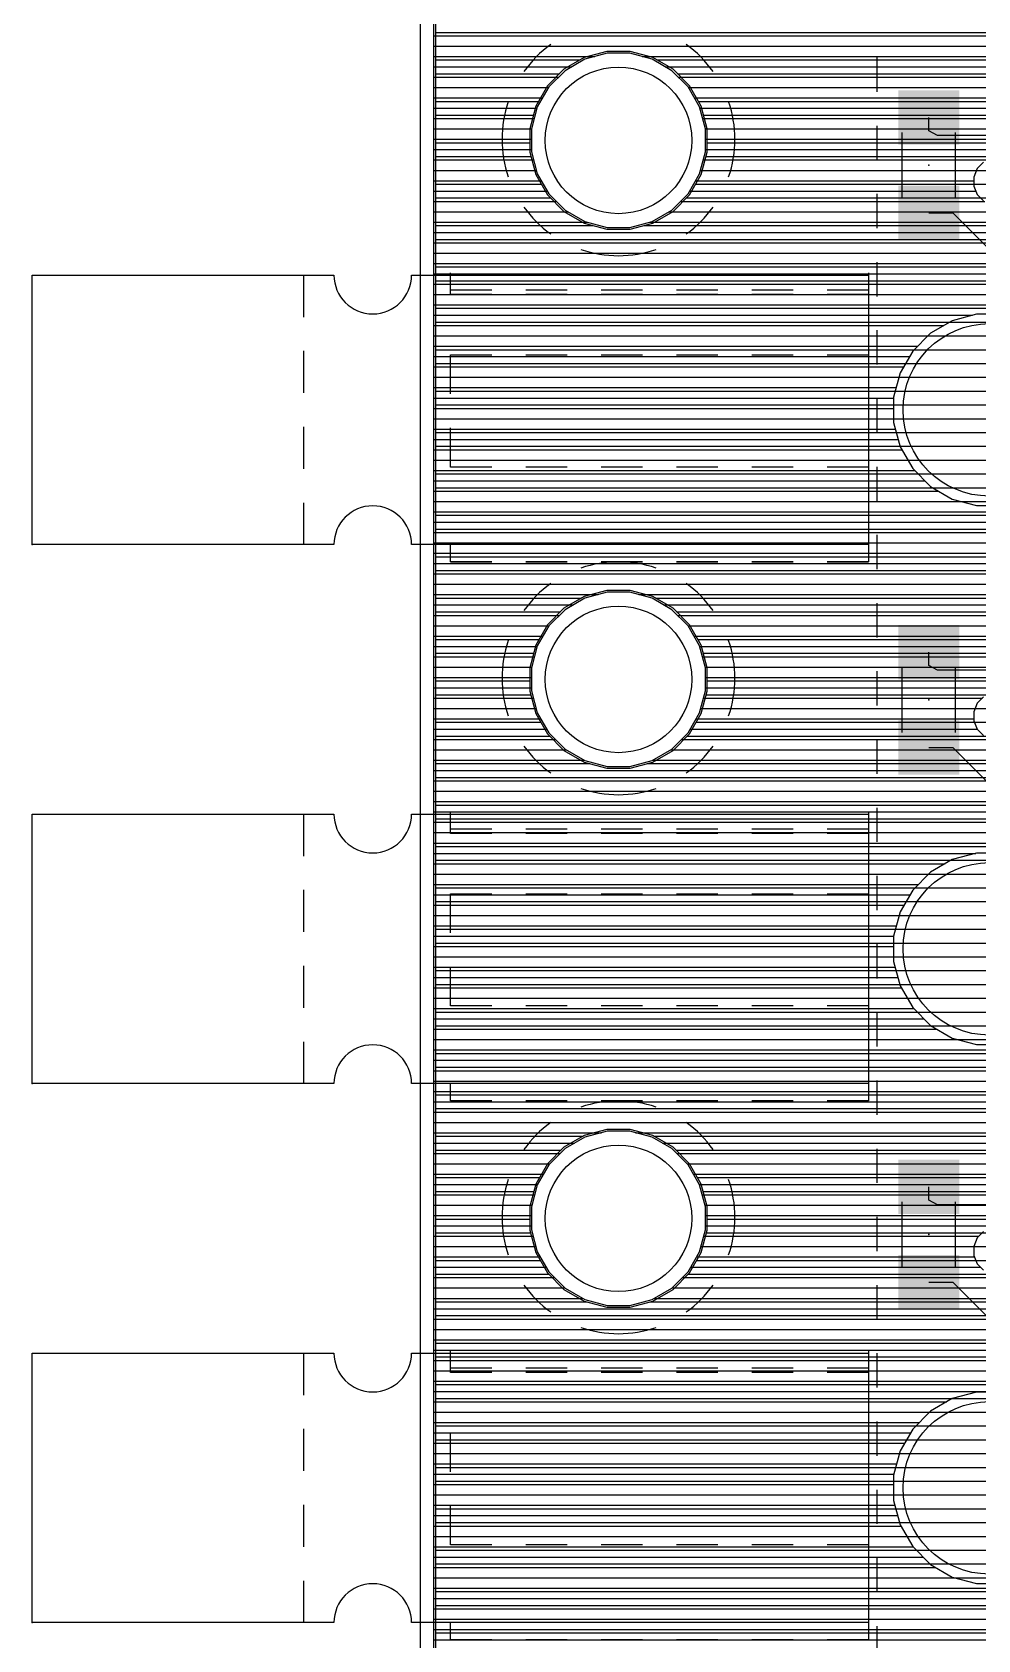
# Model space of a CAD drawing. Extents: x -0.45 to 6.54, y 0 to 7.98.
# Drawn here: x -0.45 to 0.647, y 1.56 to 3.424 of the extents above; entities that cross this region are included whole.
import ezdxf

# ---------------------------------------------------------------- set-up
doc = ezdxf.new("R2010")
doc.units = 0
for name, color, linetype in [('1', 22, 'CONTINUOUS'), ('16', 175, 'CONTINUOUS'), ('17', 4, 'CONTINUOUS'), ('2', 3, 'CONTINUOUS'), ('20', 6, 'CONTINUOUS'), ('21', 253, 'CONTINUOUS'), ('23', 7, 'CONTINUOUS'), ('49', 253, 'CONTINUOUS'), ('51', 253, 'CONTINUOUS')]:
    doc.layers.add(name, color=color, linetype=linetype)

# ---------------------------------------------------------------- blocks, each defined once
blk = doc.blocks.new('ROUNDP')
blk.add_circle((0, 0), 0.5)
blk = doc.blocks.new('RECT')
blk.add_solid([(-0.5, -0.5), (0.5, -0.5), (-0.5, 0.5), (0.5, 0.5)])

msp = doc.modelspace()

# ---------------------------------------------------------------- linework, layer by layer
at = {"layer": '1'}
for p, q in [((0.59, 3.31), (0.59, 3.325118)), ((0.6, 3.3044), (0.59, 3.31)), ((0.6667, 3.3044), (0.6, 3.3044)), ((0.59, 3.214882), (0.617756, 3.214882)), ((0.617756, 3.214882), (0.667, 3.165638)), ((0.59, 2.69), (0.59, 2.705118)), ((0.6, 2.6844), (0.59, 2.69)), ((0.6667, 2.6844), (0.6, 2.6844)), ((0.59, 2.594882), (0.617756, 2.594882)), ((0.617756, 2.594882), (0.667, 2.545638)), ((0.59, 2.07), (0.59, 2.085118)), ((0.6, 2.0644), (0.59, 2.07)), ((0.6667, 2.0644), (0.6, 2.0644)), ((0.59, 1.974882), (0.617756, 1.974882)), ((0.617756, 1.974882), (0.667, 1.925638))]:
    msp.add_line(p, q, dxfattribs=at)
at = {"layer": '16'}
for p, q in [((0.018, 0.2), (0.018, 7.78)), ((0.018, 3.424), (6.362, 3.424)), ((0.018, 3.408), (6.362, 3.408)), ((0.190243, 3.394731), (0.166757, 3.38117)), ((0.21644, 3.40175), (0.190243, 3.394731)), ((0.24356, 3.40175), (0.21644, 3.40175)), ((0.269757, 3.394731), (0.24356, 3.40175)), ((0.293243, 3.38117), (0.269757, 3.394731)), ((0.018, 3.392), (0.185514, 3.392)), ((0.018, 3.376), (0.161586, 3.376)), ((0.166757, 3.38117), (0.147579, 3.361993)), ((0.274486, 3.392), (6.362, 3.392)), ((0.31242, 3.361993), (0.293243, 3.38117)), ((0.298414, 3.376), (6.362, 3.376)), ((0.018, 3.36), (0.146429, 3.36)), ((0.147579, 3.361993), (0.134019, 3.338507)), ((0.325981, 3.338507), (0.31242, 3.361993)), ((0.313571, 3.36), (6.362, 3.36)), ((0.018, 3.344), (0.137191, 3.344)), ((0.134019, 3.338507), (0.127, 3.31231)), ((0.322809, 3.344), (6.362, 3.344)), ((0.333, 3.31231), (0.325981, 3.338507)), ((0.018, 3.328), (0.131204, 3.328)), ((0.328796, 3.328), (3.755878, 3.328)), ((0.018, 3.312), (0.127, 3.312)), ((0.127, 3.31231), (0.127, 3.28519)), ((0.333, 3.28519), (0.333, 3.31231)), ((0.333, 3.312), (3.730099, 3.312)), ((0.018, 3.296), (0.127, 3.296)), ((0.127, 3.28519), (0.134019, 3.258993)), ((0.325981, 3.258993), (0.333, 3.28519)), ((0.333, 3.296), (3.71692, 3.296)), ((0.018, 3.28), (0.128391, 3.28)), ((0.018, 3.264), (0.132678, 3.264)), ((0.327322, 3.264), (0.791537, 3.264)), ((0.331609, 3.28), (3.710292, 3.28)), ((0.018, 3.248), (0.140366, 3.248)), ((0.134019, 3.258993), (0.147579, 3.235507)), ((0.31242, 3.235507), (0.325981, 3.258993)), ((0.319633, 3.248), (0.7885, 3.248)), ((0.018, 3.232), (0.151086, 3.232)), ((0.147579, 3.235507), (0.166757, 3.216329)), ((0.293243, 3.216329), (0.31242, 3.235507)), ((0.308914, 3.232), (0.795695, 3.232)), ((0.018, 3.216), (0.167327, 3.216)), ((0.166757, 3.216329), (0.190243, 3.202769)), ((0.269757, 3.202769), (0.293243, 3.216329)), ((0.292673, 3.216), (3.722099, 3.216)), ((0.018, 3.2), (0.200578, 3.2)), ((0.190243, 3.202769), (0.21644, 3.19575)), ((0.21644, 3.19575), (0.24356, 3.19575)), ((0.24356, 3.19575), (0.269757, 3.202769)), ((0.259421, 3.2), (3.738099, 3.2)), ((0.018, 3.184), (6.362, 3.184)), ((0.018, 3.168), (6.362, 3.168)), ((0.018, 3.152), (6.362, 3.152)), ((0.018, 3.136), (2.371631, 3.136)), ((0.018, 3.12), (1.801695, 3.12)), ((0.018, 3.104), (1.7935, 3.104)), ((0.018, 3.088), (0.920236, 3.088)), ((0.018, 3.072), (0.895944, 3.072)), ((0.018, 3.056), (0.879944, 3.056)), ((0.018, 3.04), (0.870552, 3.04)), ((0.018, 3.024), (0.863129, 3.024)), ((0.018, 3.008), (0.858842, 3.008)), ((0.018, 2.992), (0.857, 2.992)), ((0.018, 2.976), (0.857, 2.976)), ((0.018, 2.96), (0.860047, 2.96)), ((0.018, 2.944), (0.864335, 2.944)), ((0.018, 2.928), (0.873149, 2.928)), ((0.018, 2.912), (0.884444, 2.912)), ((0.018, 2.896), (0.900444, 2.896)), ((0.018, 2.88), (0.929932, 2.88)), ((0.018, 2.864), (6.362, 2.864)), ((0.018, 2.848), (6.362, 2.848)), ((0.018, 2.832), (6.362, 2.832)), ((0.018, 2.816), (6.362, 2.816)), ((0.018, 2.8), (6.362, 2.8)), ((0.018, 2.784), (6.362, 2.784)), ((0.018, 2.768), (0.187246, 2.768)), ((0.190243, 2.769731), (0.166757, 2.75617)), ((0.21644, 2.77675), (0.190243, 2.769731)), ((0.24356, 2.77675), (0.21644, 2.77675)), ((0.269757, 2.769731), (0.24356, 2.77675)), ((0.293243, 2.75617), (0.269757, 2.769731)), ((0.272754, 2.768), (6.362, 2.768)), ((0.018, 2.752), (0.162586, 2.752)), ((0.166757, 2.75617), (0.147579, 2.736993)), ((0.31242, 2.736993), (0.293243, 2.75617)), ((0.297414, 2.752), (6.362, 2.752)), ((0.018, 2.736), (0.147006, 2.736)), ((0.147579, 2.736993), (0.134019, 2.713507)), ((0.325981, 2.713507), (0.31242, 2.736993)), ((0.312994, 2.736), (6.362, 2.736)), ((0.018, 2.72), (0.137768, 2.72)), ((0.018, 2.704), (0.131472, 2.704)), ((0.134019, 2.713507), (0.127, 2.68731)), ((0.322232, 2.72), (6.362, 2.72)), ((0.333, 2.68731), (0.325981, 2.713507)), ((0.328528, 2.704), (6.362, 2.704)), ((0.018, 2.688), (0.127185, 2.688)), ((0.127, 2.68731), (0.127, 2.66019)), ((0.332815, 2.688), (6.362, 2.688)), ((0.333, 2.66019), (0.333, 2.68731)), ((0.018, 2.672), (0.127, 2.672)), ((0.333, 2.672), (6.362, 2.672)), ((0.018, 2.656), (0.128123, 2.656)), ((0.127, 2.66019), (0.134019, 2.633993)), ((0.325981, 2.633993), (0.333, 2.66019)), ((0.331877, 2.656), (0.802882, 2.656)), ((0.018, 2.64), (0.13241, 2.64)), ((0.134019, 2.633993), (0.147579, 2.610507)), ((0.31242, 2.610507), (0.325981, 2.633993)), ((0.32759, 2.64), (0.78988, 2.64)), ((0.018, 2.624), (0.139789, 2.624)), ((0.147579, 2.610507), (0.166757, 2.591329)), ((0.293243, 2.591329), (0.31242, 2.610507)), ((0.320211, 2.624), (0.789051, 2.624)), ((0.018, 2.608), (0.150086, 2.608)), ((0.018, 2.592), (0.166086, 2.592)), ((0.166757, 2.591329), (0.190243, 2.577769)), ((0.269757, 2.577769), (0.293243, 2.591329)), ((0.293914, 2.592), (2.367631, 2.592)), ((0.309914, 2.608), (0.799695, 2.608)), ((0.018, 2.576), (0.196846, 2.576)), ((0.190243, 2.577769), (0.21644, 2.57075)), ((0.24356, 2.57075), (0.269757, 2.577769)), ((0.263153, 2.576), (2.364795, 2.576)), ((0.018, 2.56), (2.364795, 2.56)), ((0.21644, 2.57075), (0.24356, 2.57075)), ((0.018, 2.544), (2.364795, 2.544)), ((0.018, 2.528), (2.367631, 2.528)), ((0.018, 2.512), (6.362, 2.512)), ((0.018, 2.496), (1.797779, 2.496)), ((0.018, 2.48), (1.7935, 2.48)), ((0.018, 2.464), (0.921969, 2.464)), ((0.018, 2.448), (0.896944, 2.448)), ((0.018, 2.432), (0.880944, 2.432)), ((0.018, 2.416), (0.871129, 2.416)), ((0.018, 2.4), (0.863397, 2.4)), ((0.018, 2.384), (0.85911, 2.384)), ((0.018, 2.368), (0.857, 2.368)), ((0.018, 2.352), (0.857, 2.352)), ((0.018, 2.336), (0.859779, 2.336)), ((0.018, 2.32), (0.864067, 2.32)), ((0.018, 2.304), (0.872572, 2.304)), ((0.018, 2.288), (0.883444, 2.288)), ((0.018, 2.272), (0.899444, 2.272)), ((0.018, 2.256), (0.926298, 2.256)), ((0.018, 2.24), (6.362, 2.24)), ((0.018, 2.224), (6.362, 2.224)), ((0.018, 2.208), (6.362, 2.208)), ((0.018, 2.192), (6.362, 2.192)), ((0.018, 2.176), (6.362, 2.176)), ((0.018, 2.16), (6.362, 2.16)), ((0.018, 2.144), (0.188978, 2.144)), ((0.190243, 2.144731), (0.166757, 2.13117)), ((0.21644, 2.15175), (0.190243, 2.144731)), ((0.24356, 2.15175), (0.21644, 2.15175)), ((0.269757, 2.144731), (0.24356, 2.15175)), ((0.293243, 2.13117), (0.269757, 2.144731)), ((0.271022, 2.144), (6.362, 2.144)), ((0.018, 2.128), (0.163586, 2.128)), ((0.166757, 2.13117), (0.147579, 2.111993)), ((0.31242, 2.111993), (0.293243, 2.13117)), ((0.296414, 2.128), (6.362, 2.128)), ((0.018, 2.112), (0.147586, 2.112)), ((0.147579, 2.111993), (0.134019, 2.088507)), ((0.312414, 2.112), (6.362, 2.112)), ((0.325981, 2.088507), (0.31242, 2.111993)), ((0.018, 2.096), (0.138346, 2.096)), ((0.134019, 2.088507), (0.127, 2.06231)), ((0.321654, 2.096), (6.362, 2.096)), ((0.333, 2.06231), (0.325981, 2.088507)), ((0.018, 2.08), (0.13174, 2.08)), ((0.32826, 2.08), (6.362, 2.08)), ((0.018, 2.064), (0.127453, 2.064)), ((0.127, 2.06231), (0.127, 2.03519)), ((0.332547, 2.064), (6.362, 2.064)), ((0.333, 2.03519), (0.333, 2.06231)), ((0.018, 2.048), (0.127, 2.048)), ((0.127, 2.03519), (0.134019, 2.008993)), ((0.325981, 2.008993), (0.333, 2.03519)), ((0.333, 2.048), (2.364795, 2.048)), ((0.018, 2.032), (0.127855, 2.032)), ((0.018, 2.016), (0.132142, 2.016)), ((0.327858, 2.016), (0.7885, 2.016)), ((0.332145, 2.032), (0.797695, 2.032)), ((0.018, 2), (0.139212, 2)), ((0.134019, 2.008993), (0.147579, 1.985507)), ((0.31242, 1.985507), (0.325981, 2.008993)), ((0.320788, 2), (0.790708, 2)), ((0.018, 1.984), (0.149086, 1.984)), ((0.147579, 1.985507), (0.166757, 1.966329)), ((0.293243, 1.966329), (0.31242, 1.985507)), ((0.310914, 1.984), (0.80771, 1.984)), ((0.018, 1.968), (0.165086, 1.968)), ((0.166757, 1.966329), (0.190243, 1.952769)), ((0.269757, 1.952769), (0.293243, 1.966329)), ((0.294914, 1.968), (6.362, 1.968)), ((0.018, 1.952), (0.193114, 1.952)), ((0.190243, 1.952769), (0.21644, 1.94575)), ((0.21644, 1.94575), (0.24356, 1.94575)), ((0.24356, 1.94575), (0.269757, 1.952769)), ((0.266885, 1.952), (6.362, 1.952)), ((0.018, 1.936), (6.362, 1.936)), ((0.018, 1.92), (6.362, 1.92)), ((0.018, 1.904), (6.362, 1.904)), ((0.018, 1.888), (1.815124, 1.888)), ((0.018, 1.872), (1.796122, 1.872)), ((0.018, 1.856), (1.7935, 1.856)), ((0.018, 1.84), (0.923701, 1.84)), ((0.018, 1.824), (0.897944, 1.824)), ((0.018, 1.808), (0.881944, 1.808)), ((0.018, 1.792), (0.871706, 1.792)), ((0.018, 1.776), (0.863665, 1.776)), ((0.018, 1.76), (0.859378, 1.76)), ((0.018, 1.744), (0.857, 1.744)), ((0.018, 1.728), (0.857, 1.728)), ((0.018, 1.712), (0.859511, 1.712)), ((0.018, 1.696), (0.863799, 1.696)), ((0.018, 1.68), (0.871995, 1.68)), ((0.018, 1.664), (0.882444, 1.664)), ((0.018, 1.648), (0.898444, 1.648)), ((0.018, 1.632), (0.924566, 1.632)), ((0.018, 1.616), (6.362, 1.616)), ((0.018, 1.6), (6.362, 1.6)), ((0.018, 1.584), (6.362, 1.584)), ((0.018, 1.568), (6.362, 1.568))]:
    msp.add_line(p, q, dxfattribs=at)
at = {"layer": '2'}
for p, q in [((0.016, 0.2), (0.016, 7.78)), ((0.016, 3.42), (1.243, 3.42)), ((0.016, 3.408), (1.243, 3.408)), ((0.016, 3.396), (0.202708, 3.396)), ((0.216703, 3.39975), (0.191015, 3.392867)), ((0.243297, 3.39975), (0.216703, 3.39975)), ((0.268984, 3.392867), (0.243297, 3.39975)), ((0.257292, 3.396), (1.243, 3.396)), ((0.016, 3.384), (0.175658, 3.384)), ((0.167984, 3.37957), (0.14918, 3.360765)), ((0.191015, 3.392867), (0.167984, 3.37957)), ((0.292015, 3.37957), (0.268984, 3.392867)), ((0.284342, 3.384), (1.243, 3.384)), ((0.31082, 3.360765), (0.292015, 3.37957)), ((0.016, 3.372), (0.160414, 3.372)), ((0.016, 3.36), (0.148738, 3.36)), ((0.14918, 3.360765), (0.135883, 3.337734)), ((0.299585, 3.372), (1.243, 3.372)), ((0.324117, 3.337734), (0.31082, 3.360765)), ((0.311262, 3.36), (1.243, 3.36)), ((0.016, 3.348), (0.14181, 3.348)), ((0.135883, 3.337734), (0.129, 3.312047)), ((0.31819, 3.348), (1.239018, 3.348)), ((0.331, 3.312047), (0.324117, 3.337734)), ((0.016, 3.336), (0.135418, 3.336)), ((0.016, 3.324), (0.132203, 3.324)), ((0.324582, 3.336), (1.231867, 3.336)), ((0.327797, 3.324), (1.224715, 3.324)), ((0.016, 3.312), (0.129, 3.312)), ((0.016, 3.3), (0.129, 3.3)), ((0.129, 3.312047), (0.129, 3.285453)), ((0.331, 3.285453), (0.331, 3.312047)), ((0.331, 3.312), (1.217564, 3.312)), ((0.331, 3.3), (1.210412, 3.3)), ((0.016, 3.288), (0.129, 3.288)), ((0.129, 3.285453), (0.135883, 3.259765)), ((0.324117, 3.259765), (0.331, 3.285453)), ((0.331, 3.288), (1.203261, 3.288)), ((0.016, 3.276), (0.131533, 3.276)), ((0.016, 3.264), (0.134748, 3.264)), ((0.325251, 3.264), (0.645201, 3.264)), ((0.328467, 3.276), (0.659608, 3.276)), ((0.646034, 3.266011), (0.642, 3.256271)), ((0.653489, 3.273466), (0.646034, 3.266011)), ((0.016, 3.252), (0.140366, 3.252)), ((0.135883, 3.259765), (0.14918, 3.236734)), ((0.31082, 3.236734), (0.324117, 3.259765)), ((0.319633, 3.252), (0.642, 3.252)), ((0.642, 3.256271), (0.642, 3.245729)), ((0.642, 3.245729), (0.646034, 3.235989)), ((0.016, 3.24), (0.147294, 3.24)), ((0.016, 3.228), (0.157914, 3.228)), ((0.14918, 3.236734), (0.167984, 3.21793)), ((0.292015, 3.21793), (0.31082, 3.236734)), ((0.302086, 3.228), (0.654779, 3.228)), ((0.312705, 3.24), (0.644373, 3.24)), ((0.646034, 3.235989), (0.653489, 3.228534)), ((0.016, 3.216), (0.171327, 3.216)), ((0.167984, 3.21793), (0.191015, 3.204633)), ((0.268984, 3.204633), (0.292015, 3.21793)), ((0.288673, 3.216), (1.293, 3.216)), ((0.016, 3.204), (0.193378, 3.204)), ((0.016, 3.192), (1.293, 3.192)), ((0.191015, 3.204633), (0.216703, 3.19775)), ((0.216703, 3.19775), (0.243297, 3.19775)), ((0.243297, 3.19775), (0.268984, 3.204633)), ((0.266622, 3.204), (1.293, 3.204)), ((0.016, 3.18), (1.293, 3.18)), ((0.016, 3.168), (1.293, 3.168)), ((0.016, 3.156), (1.293, 3.156)), ((0.016, 3.144), (1.293, 3.144)), ((0.016, 3.132), (1.293, 3.132)), ((0.016, 3.12), (1.293, 3.12)), ((0.016, 3.108), (1.293, 3.108)), ((0.016, 3.096), (0.640722, 3.096)), ((0.645386, 3.09725), (0.617156, 3.089685)), ((0.674613, 3.09725), (0.645386, 3.09725)), ((0.016, 3.084), (0.607308, 3.084)), ((0.617156, 3.089685), (0.591844, 3.075072)), ((0.016, 3.072), (0.588772, 3.072)), ((0.016, 3.06), (0.576772, 3.06)), ((0.591844, 3.075072), (0.571178, 3.054406)), ((0.016, 3.048), (0.56748, 3.048)), ((0.571178, 3.054406), (0.556564, 3.029094)), ((0.016, 3.036), (0.560552, 3.036)), ((0.016, 3.024), (0.5552, 3.024)), ((0.556564, 3.029094), (0.549, 3.000863)), ((0.016, 3.012), (0.551984, 3.012)), ((0.016, 3), (0.549, 3)), ((0.016, 2.988), (0.549, 2.988)), ((0.549, 3.000863), (0.549, 2.971636)), ((0.016, 2.976), (0.549, 2.976)), ((0.549, 2.971636), (0.556564, 2.943406)), ((0.016, 2.964), (0.551046, 2.964)), ((0.016, 2.952), (0.554262, 2.952)), ((0.016, 2.94), (0.558531, 2.94)), ((0.016, 2.928), (0.565459, 2.928)), ((0.556564, 2.943406), (0.571178, 2.918094)), ((0.016, 2.916), (0.573272, 2.916)), ((0.571178, 2.918094), (0.591844, 2.897428)), ((0.016, 2.904), (0.585272, 2.904)), ((0.016, 2.892), (0.601246, 2.892)), ((0.591844, 2.897428), (0.617156, 2.882814)), ((0.016, 2.88), (0.627659, 2.88)), ((0.617156, 2.882814), (0.645386, 2.87525)), ((0.645386, 2.87525), (0.674613, 2.87525)), ((0.016, 2.868), (1.293, 2.868)), ((0.016, 2.856), (1.293, 2.856)), ((0.016, 2.844), (1.293, 2.844)), ((0.016, 2.832), (1.293, 2.832)), ((0.016, 2.82), (1.293, 2.82)), ((0.016, 2.808), (1.293, 2.808)), ((0.016, 2.796), (1.293, 2.796)), ((0.016, 2.784), (1.293, 2.784)), ((0.016, 2.772), (0.20644, 2.772)), ((0.016, 2.76), (0.17739, 2.76)), ((0.191015, 2.767867), (0.167984, 2.75457)), ((0.216703, 2.77475), (0.191015, 2.767867)), ((0.243297, 2.77475), (0.216703, 2.77475)), ((0.268984, 2.767867), (0.243297, 2.77475)), ((0.25356, 2.772), (1.293, 2.772)), ((0.292015, 2.75457), (0.268984, 2.767867)), ((0.28261, 2.76), (1.293, 2.76)), ((0.016, 2.748), (0.161414, 2.748)), ((0.167984, 2.75457), (0.14918, 2.735765)), ((0.31082, 2.735765), (0.292015, 2.75457)), ((0.298585, 2.748), (1.28725, 2.748)), ((0.016, 2.736), (0.149414, 2.736)), ((0.016, 2.724), (0.142387, 2.724)), ((0.14918, 2.735765), (0.135883, 2.712734)), ((0.310585, 2.736), (1.27825, 2.736)), ((0.324117, 2.712734), (0.31082, 2.735765)), ((0.317613, 2.724), (1.26925, 2.724)), ((0.016, 2.712), (0.135686, 2.712)), ((0.135883, 2.712734), (0.129, 2.687047)), ((0.331, 2.687047), (0.324117, 2.712734)), ((0.324314, 2.712), (1.26025, 2.712)), ((0.016, 2.7), (0.132471, 2.7)), ((0.016, 2.688), (0.129255, 2.688)), ((0.129, 2.687047), (0.129, 2.660453)), ((0.327529, 2.7), (1.25125, 2.7)), ((0.330745, 2.688), (1.24225, 2.688)), ((0.331, 2.660453), (0.331, 2.687047)), ((0.016, 2.676), (0.129, 2.676)), ((0.331, 2.676), (1.23325, 2.676)), ((0.016, 2.664), (0.129, 2.664)), ((0.016, 2.652), (0.131265, 2.652)), ((0.129, 2.660453), (0.135883, 2.634765)), ((0.324117, 2.634765), (0.331, 2.660453)), ((0.328735, 2.652), (0.652023, 2.652)), ((0.331, 2.664), (1.22425, 2.664)), ((0.653489, 2.653466), (0.646034, 2.646011)), ((0.016, 2.64), (0.13448, 2.64)), ((0.135883, 2.634765), (0.14918, 2.611734)), ((0.31082, 2.611734), (0.324117, 2.634765)), ((0.325519, 2.64), (0.643545, 2.64)), ((0.646034, 2.646011), (0.642, 2.636271)), ((0.642, 2.636271), (0.642, 2.625729)), ((0.016, 2.628), (0.139789, 2.628)), ((0.016, 2.616), (0.146717, 2.616)), ((0.14918, 2.611734), (0.167984, 2.59293)), ((0.292015, 2.59293), (0.31082, 2.611734)), ((0.313283, 2.616), (0.64603, 2.616)), ((0.320211, 2.628), (0.642, 2.628)), ((0.642, 2.625729), (0.646034, 2.615989)), ((0.646034, 2.615989), (0.653489, 2.608534)), ((0.016, 2.604), (0.156914, 2.604)), ((0.016, 2.592), (0.169595, 2.592)), ((0.167984, 2.59293), (0.191015, 2.579633)), ((0.268984, 2.579633), (0.292015, 2.59293)), ((0.290405, 2.592), (1.343, 2.592)), ((0.303086, 2.604), (1.343, 2.604)), ((0.016, 2.58), (0.19038, 2.58)), ((0.191015, 2.579633), (0.216703, 2.57275)), ((0.216703, 2.57275), (0.243297, 2.57275)), ((0.243297, 2.57275), (0.268984, 2.579633)), ((0.26962, 2.58), (1.343, 2.58)), ((0.016, 2.568), (1.343, 2.568)), ((0.016, 2.556), (1.343, 2.556)), ((0.016, 2.544), (1.343, 2.544)), ((0.016, 2.532), (1.343, 2.532)), ((0.016, 2.52), (1.343, 2.52)), ((0.016, 2.508), (1.343, 2.508)), ((0.016, 2.496), (1.343, 2.496)), ((0.016, 2.484), (1.343, 2.484)), ((0.016, 2.472), (0.644454, 2.472)), ((0.617156, 2.464685), (0.591844, 2.450072)), ((0.645386, 2.47225), (0.617156, 2.464685)), ((0.674613, 2.47225), (0.645386, 2.47225)), ((0.016, 2.46), (0.60904, 2.46)), ((0.016, 2.448), (0.589772, 2.448)), ((0.591844, 2.450072), (0.571178, 2.429406)), ((0.016, 2.436), (0.577772, 2.436)), ((0.016, 2.424), (0.568057, 2.424)), ((0.571178, 2.429406), (0.556564, 2.404094)), ((0.016, 2.412), (0.561129, 2.412)), ((0.016, 2.4), (0.555467, 2.4)), ((0.016, 2.388), (0.552252, 2.388)), ((0.556564, 2.404094), (0.549, 2.375863)), ((0.016, 2.376), (0.549037, 2.376)), ((0.549, 2.375863), (0.549, 2.346636)), ((0.016, 2.364), (0.549, 2.364)), ((0.016, 2.352), (0.549, 2.352)), ((0.016, 2.34), (0.550778, 2.34)), ((0.549, 2.346636), (0.556564, 2.318406)), ((0.016, 2.328), (0.553994, 2.328)), ((0.016, 2.316), (0.557953, 2.316)), ((0.556564, 2.318406), (0.571178, 2.293094)), ((0.016, 2.304), (0.564881, 2.304)), ((0.571178, 2.293094), (0.591844, 2.272428)), ((0.016, 2.292), (0.572272, 2.292)), ((0.016, 2.28), (0.584272, 2.28)), ((0.016, 2.268), (0.599514, 2.268)), ((0.016, 2.256), (0.623927, 2.256)), ((0.591844, 2.272428), (0.617156, 2.257814)), ((0.617156, 2.257814), (0.645386, 2.25025)), ((0.016, 2.244), (1.343, 2.244)), ((0.645386, 2.25025), (0.674613, 2.25025)), ((0.016, 2.232), (1.343, 2.232)), ((0.016, 2.22), (1.343, 2.22)), ((0.016, 2.208), (1.343, 2.208)), ((0.016, 2.196), (1.343, 2.196)), ((0.016, 2.184), (1.343, 2.184)), ((0.016, 2.172), (1.338573, 2.172)), ((0.016, 2.16), (1.327323, 2.16)), ((0.016, 2.148), (0.210172, 2.148)), ((0.216703, 2.14975), (0.191015, 2.142867)), ((0.243297, 2.14975), (0.216703, 2.14975)), ((0.268984, 2.142867), (0.243297, 2.14975)), ((0.249828, 2.148), (1.316073, 2.148)), ((0.016, 2.136), (0.179122, 2.136)), ((0.167984, 2.12957), (0.14918, 2.110765)), ((0.191015, 2.142867), (0.167984, 2.12957)), ((0.292015, 2.12957), (0.268984, 2.142867)), ((0.280878, 2.136), (1.304823, 2.136)), ((0.31082, 2.110765), (0.292015, 2.12957)), ((0.016, 2.124), (0.162414, 2.124)), ((0.016, 2.112), (0.150414, 2.112)), ((0.14918, 2.110765), (0.135883, 2.087734)), ((0.297585, 2.124), (1.293573, 2.124)), ((0.309585, 2.112), (1.282323, 2.112)), ((0.324117, 2.087734), (0.31082, 2.110765)), ((0.016, 2.1), (0.142965, 2.1)), ((0.016, 2.088), (0.136036, 2.088)), ((0.317035, 2.1), (1.271073, 2.1)), ((0.323964, 2.088), (1.259823, 2.088)), ((0.016, 2.076), (0.132739, 2.076)), ((0.135883, 2.087734), (0.129, 2.062047)), ((0.331, 2.062047), (0.324117, 2.087734)), ((0.327261, 2.076), (1.248573, 2.076)), ((0.016, 2.064), (0.129523, 2.064)), ((0.016, 2.052), (0.129, 2.052)), ((0.129, 2.062047), (0.129, 2.035453)), ((0.330477, 2.064), (1.237323, 2.064)), ((0.331, 2.035453), (0.331, 2.062047)), ((0.331, 2.052), (1.226073, 2.052)), ((0.016, 2.04), (0.129, 2.04)), ((0.129, 2.035453), (0.135883, 2.009765)), ((0.324117, 2.009765), (0.331, 2.035453)), ((0.331, 2.04), (1.214823, 2.04)), ((0.653489, 2.033466), (0.646034, 2.026011)), ((0.016, 2.028), (0.130997, 2.028)), ((0.016, 2.016), (0.134212, 2.016)), ((0.325787, 2.016), (0.642, 2.016)), ((0.329003, 2.028), (0.648023, 2.028)), ((0.646034, 2.026011), (0.642, 2.016271)), ((0.642, 2.016271), (0.642, 2.005729)), ((0.016, 2.004), (0.139212, 2.004)), ((0.135883, 2.009765), (0.14918, 1.986734)), ((0.31082, 1.986734), (0.324117, 2.009765)), ((0.320788, 2.004), (0.642716, 2.004)), ((0.642, 2.005729), (0.646034, 1.995989)), ((0.646034, 1.995989), (0.653489, 1.988534)), ((0.016, 1.992), (0.14614, 1.992)), ((0.016, 1.98), (0.155914, 1.98)), ((0.14918, 1.986734), (0.167984, 1.96793)), ((0.292015, 1.96793), (0.31082, 1.986734)), ((0.304086, 1.98), (1.393, 1.98)), ((0.31386, 1.992), (0.650023, 1.992)), ((0.016, 1.968), (0.167914, 1.968)), ((0.167984, 1.96793), (0.191015, 1.954633)), ((0.268984, 1.954633), (0.292015, 1.96793)), ((0.292086, 1.968), (1.393, 1.968)), ((0.016, 1.956), (0.188648, 1.956)), ((0.016, 1.944), (1.393, 1.944)), ((0.191015, 1.954633), (0.216703, 1.94775)), ((0.216703, 1.94775), (0.243297, 1.94775)), ((0.243297, 1.94775), (0.268984, 1.954633)), ((0.271352, 1.956), (1.393, 1.956)), ((0.016, 1.932), (1.393, 1.932)), ((0.016, 1.92), (1.393, 1.92)), ((0.016, 1.908), (1.393, 1.908)), ((0.016, 1.896), (1.393, 1.896)), ((0.016, 1.884), (1.393, 1.884)), ((0.016, 1.872), (1.393, 1.872)), ((0.016, 1.86), (1.393, 1.86)), ((0.016, 1.848), (1.393, 1.848)), ((0.645386, 1.84725), (0.617156, 1.839685)), ((0.674613, 1.84725), (0.645386, 1.84725)), ((0.016, 1.836), (0.610772, 1.836)), ((0.617156, 1.839685), (0.591844, 1.825072)), ((0.016, 1.824), (0.590772, 1.824)), ((0.016, 1.812), (0.578772, 1.812)), ((0.591844, 1.825072), (0.571178, 1.804406)), ((0.016, 1.8), (0.568634, 1.8)), ((0.571178, 1.804406), (0.556564, 1.779094)), ((0.016, 1.788), (0.561706, 1.788)), ((0.016, 1.776), (0.555735, 1.776)), ((0.556564, 1.779094), (0.549, 1.750863)), ((0.016, 1.764), (0.55252, 1.764)), ((0.016, 1.752), (0.549305, 1.752)), ((0.016, 1.74), (0.549, 1.74)), ((0.549, 1.750863), (0.549, 1.721636)), ((0.016, 1.728), (0.549, 1.728)), ((0.016, 1.716), (0.55051, 1.716)), ((0.549, 1.721636), (0.556564, 1.693406)), ((0.016, 1.704), (0.553726, 1.704)), ((0.016, 1.692), (0.557376, 1.692)), ((0.016, 1.68), (0.564304, 1.68)), ((0.556564, 1.693406), (0.571178, 1.668094)), ((0.016, 1.668), (0.571272, 1.668)), ((0.571178, 1.668094), (0.591844, 1.647428)), ((0.016, 1.656), (0.583272, 1.656)), ((0.016, 1.644), (0.597782, 1.644)), ((0.591844, 1.647428), (0.617156, 1.632814)), ((0.016, 1.632), (0.620195, 1.632)), ((0.617156, 1.632814), (0.645386, 1.62525)), ((0.645386, 1.62525), (0.674613, 1.62525)), ((0.016, 1.62), (1.393, 1.62)), ((0.016, 1.608), (1.393, 1.608)), ((0.016, 1.596), (1.393, 1.596)), ((0.016, 1.584), (1.393, 1.584)), ((0.016, 1.572), (1.393, 1.572)), ((0.016, 1.56), (1.393, 1.56))]:
    msp.add_line(p, q, dxfattribs=at)
at = {"layer": '20'}
msp.add_line((0, 7.78), (0, 0.2), dxfattribs=at)
for centre in [(0.23, 3.29875), (0.23, 2.67375), (0.23, 2.04875)]:
    msp.add_circle(centre, 0.085, dxfattribs=at)
at = {"layer": '21'}
for p, q in [((0.53, 3.355144), (0.53, 3.394856)), ((0.53, 3.276061), (0.53, 3.315774)), ((0.53, 3.196978), (0.53, 3.236691)), ((0.53, 3.117896), (0.53, 3.157608)), ((0.53, 3.038813), (0.53, 3.078525)), ((0.53, 2.95973), (0.53, 2.999443)), ((0.53, 2.880647), (0.53, 2.92036)), ((0.53, 2.801565), (0.53, 2.841277)), ((0.53, 2.722482), (0.53, 2.762195)), ((0.53, 2.643399), (0.53, 2.683112)), ((0.53, 2.564316), (0.53, 2.604029)), ((0.53, 2.485234), (0.53, 2.524946)), ((0.53, 2.406151), (0.53, 2.445864)), ((0.53, 2.327068), (0.53, 2.366781)), ((0.53, 2.247985), (0.53, 2.287698)), ((0.53, 2.168903), (0.53, 2.208615)), ((0.53, 2.08982), (0.53, 2.129533)), ((0.53, 2.010737), (0.53, 2.05045)), ((0.53, 1.931655), (0.53, 1.971367)), ((0.53, 1.852572), (0.53, 1.892284)), ((0.53, 1.773489), (0.53, 1.813202)), ((0.53, 1.694406), (0.53, 1.734119)), ((0.53, 1.615324), (0.53, 1.655036)), ((0.53, 1.536241), (0.53, 1.575954))]:
    msp.add_line(p, q, dxfattribs=at)
at = {"layer": '23'}
for p in [(0.59, 3.27), (-0.45, 2.83), (-0.45, 2.83), (0.59, 2.65), (-0.45, 2.205), (-0.45, 2.205), (0.59, 2.03), (-0.45, 1.58), (-0.45, 1.58)]:
    msp.add_point(p, dxfattribs=at)
at = {"layer": '49'}
for p, q in [((0.035, 3.125), (0.035, 3.145)), ((0.035, 3.12), (0.035, 3.14)), ((0.035, 3.12), (0.035, 3.14)), ((0.52, 3.145), (0.52, 3.125)), ((0.52, 3.14), (0.52, 3.12)), ((0.52, 3.14), (0.52, 3.12)), ((0.083025, 3.125), (0.035, 3.125)), ((0.083025, 3.12), (0.035, 3.12)), ((0.083025, 3.12), (0.035, 3.12)), ((0.17042, 3.125), (0.122395, 3.125)), ((0.17042, 3.12), (0.122395, 3.12)), ((0.17042, 3.12), (0.122395, 3.12)), ((0.257815, 3.125), (0.20979, 3.125)), ((0.257815, 3.12), (0.20979, 3.12)), ((0.257815, 3.12), (0.20979, 3.12)), ((0.34521, 3.125), (0.297185, 3.125)), ((0.34521, 3.12), (0.297185, 3.12)), ((0.34521, 3.12), (0.297185, 3.12)), ((0.432605, 3.125), (0.38458, 3.125)), ((0.432605, 3.12), (0.38458, 3.12)), ((0.432605, 3.12), (0.38458, 3.12)), ((0.52, 3.125), (0.471975, 3.125)), ((0.52, 3.12), (0.471975, 3.12)), ((0.52, 3.12), (0.471975, 3.12)), ((0.035, 3.004685), (0.035, 3.05)), ((0.035, 3.05), (0.083025, 3.05)), ((0.035, 3.004685), (0.035, 3.05)), ((0.035, 3.05), (0.083025, 3.05)), ((0.122395, 3.05), (0.17042, 3.05)), ((0.122395, 3.05), (0.17042, 3.05)), ((0.20979, 3.05), (0.257815, 3.05)), ((0.20979, 3.05), (0.257815, 3.05)), ((0.297185, 3.05), (0.34521, 3.05)), ((0.297185, 3.05), (0.34521, 3.05)), ((0.38458, 3.05), (0.432605, 3.05)), ((0.38458, 3.05), (0.432605, 3.05)), ((0.471975, 3.05), (0.52, 3.05)), ((0.471975, 3.05), (0.52, 3.05)), ((0.035, 2.92), (0.035, 2.965315)), ((0.035, 2.92), (0.035, 2.965315)), ((0.083025, 2.92), (0.035, 2.92)), ((0.083025, 2.92), (0.035, 2.92)), ((0.17042, 2.92), (0.122395, 2.92)), ((0.17042, 2.92), (0.122395, 2.92)), ((0.257815, 2.92), (0.20979, 2.92)), ((0.257815, 2.92), (0.20979, 2.92)), ((0.34521, 2.92), (0.297185, 2.92)), ((0.34521, 2.92), (0.297185, 2.92)), ((0.432605, 2.92), (0.38458, 2.92)), ((0.432605, 2.92), (0.38458, 2.92)), ((0.52, 2.92), (0.471975, 2.92)), ((0.52, 2.92), (0.471975, 2.92)), ((0.035, 2.81), (0.035, 2.83)), ((0.035, 2.81), (0.035, 2.83)), ((0.035, 2.81), (0.035, 2.83)), ((0.52, 2.83), (0.52, 2.81)), ((0.52, 2.83), (0.52, 2.81)), ((0.52, 2.83), (0.52, 2.81)), ((0.083025, 2.81), (0.035, 2.81)), ((0.083025, 2.81), (0.035, 2.81)), ((0.035, 2.81), (0.083025, 2.81)), ((0.17042, 2.81), (0.122395, 2.81)), ((0.17042, 2.81), (0.122395, 2.81)), ((0.122395, 2.81), (0.17042, 2.81)), ((0.257815, 2.81), (0.20979, 2.81)), ((0.257815, 2.81), (0.20979, 2.81)), ((0.20979, 2.81), (0.257815, 2.81)), ((0.34521, 2.81), (0.297185, 2.81)), ((0.34521, 2.81), (0.297185, 2.81)), ((0.297185, 2.81), (0.34521, 2.81)), ((0.432605, 2.81), (0.38458, 2.81)), ((0.432605, 2.81), (0.38458, 2.81)), ((0.38458, 2.81), (0.432605, 2.81)), ((0.52, 2.81), (0.471975, 2.81)), ((0.52, 2.81), (0.471975, 2.81)), ((0.471975, 2.81), (0.52, 2.81)), ((0.035, 2.5), (0.035, 2.52)), ((0.52, 2.52), (0.52, 2.5)), ((0.035, 2.495), (0.035, 2.515)), ((0.035, 2.495), (0.035, 2.515)), ((0.083025, 2.5), (0.035, 2.5)), ((0.17042, 2.5), (0.122395, 2.5)), ((0.257815, 2.5), (0.20979, 2.5)), ((0.34521, 2.5), (0.297185, 2.5)), ((0.432605, 2.5), (0.38458, 2.5)), ((0.52, 2.5), (0.471975, 2.5)), ((0.52, 2.515), (0.52, 2.495)), ((0.52, 2.515), (0.52, 2.495)), ((0.083025, 2.495), (0.035, 2.495)), ((0.083025, 2.495), (0.035, 2.495)), ((0.17042, 2.495), (0.122395, 2.495)), ((0.17042, 2.495), (0.122395, 2.495)), ((0.257815, 2.495), (0.20979, 2.495)), ((0.257815, 2.495), (0.20979, 2.495)), ((0.34521, 2.495), (0.297185, 2.495)), ((0.34521, 2.495), (0.297185, 2.495)), ((0.432605, 2.495), (0.38458, 2.495)), ((0.432605, 2.495), (0.38458, 2.495)), ((0.52, 2.495), (0.471975, 2.495)), ((0.52, 2.495), (0.471975, 2.495)), ((0.035, 2.379685), (0.035, 2.425)), ((0.035, 2.425), (0.083025, 2.425)), ((0.035, 2.379685), (0.035, 2.425)), ((0.035, 2.425), (0.083025, 2.425)), ((0.122395, 2.425), (0.17042, 2.425)), ((0.122395, 2.425), (0.17042, 2.425)), ((0.20979, 2.425), (0.257815, 2.425)), ((0.20979, 2.425), (0.257815, 2.425)), ((0.297185, 2.425), (0.34521, 2.425)), ((0.297185, 2.425), (0.34521, 2.425)), ((0.38458, 2.425), (0.432605, 2.425)), ((0.38458, 2.425), (0.432605, 2.425)), ((0.471975, 2.425), (0.52, 2.425)), ((0.471975, 2.425), (0.52, 2.425)), ((0.035, 2.295), (0.035, 2.340315)), ((0.035, 2.295), (0.035, 2.340315)), ((0.083025, 2.295), (0.035, 2.295)), ((0.083025, 2.295), (0.035, 2.295)), ((0.17042, 2.295), (0.122395, 2.295)), ((0.17042, 2.295), (0.122395, 2.295)), ((0.257815, 2.295), (0.20979, 2.295)), ((0.257815, 2.295), (0.20979, 2.295)), ((0.34521, 2.295), (0.297185, 2.295)), ((0.34521, 2.295), (0.297185, 2.295)), ((0.432605, 2.295), (0.38458, 2.295)), ((0.432605, 2.295), (0.38458, 2.295)), ((0.52, 2.295), (0.471975, 2.295)), ((0.52, 2.295), (0.471975, 2.295)), ((0.035, 2.185), (0.035, 2.205)), ((0.035, 2.185), (0.035, 2.205)), ((0.035, 2.185), (0.035, 2.205)), ((0.52, 2.205), (0.52, 2.185)), ((0.52, 2.205), (0.52, 2.185)), ((0.52, 2.205), (0.52, 2.185)), ((0.083025, 2.185), (0.035, 2.185)), ((0.083025, 2.185), (0.035, 2.185)), ((0.035, 2.185), (0.083025, 2.185)), ((0.17042, 2.185), (0.122395, 2.185)), ((0.17042, 2.185), (0.122395, 2.185)), ((0.122395, 2.185), (0.17042, 2.185)), ((0.257815, 2.185), (0.20979, 2.185)), ((0.257815, 2.185), (0.20979, 2.185)), ((0.20979, 2.185), (0.257815, 2.185)), ((0.34521, 2.185), (0.297185, 2.185)), ((0.34521, 2.185), (0.297185, 2.185)), ((0.297185, 2.185), (0.34521, 2.185)), ((0.432605, 2.185), (0.38458, 2.185)), ((0.432605, 2.185), (0.38458, 2.185)), ((0.38458, 2.185), (0.432605, 2.185)), ((0.52, 2.185), (0.471975, 2.185)), ((0.52, 2.185), (0.471975, 2.185)), ((0.471975, 2.185), (0.52, 2.185)), ((0.035, 1.875), (0.035, 1.895)), ((0.035, 1.87), (0.035, 1.89)), ((0.035, 1.87), (0.035, 1.89)), ((0.52, 1.895), (0.52, 1.875)), ((0.52, 1.89), (0.52, 1.87)), ((0.52, 1.89), (0.52, 1.87)), ((0.083025, 1.875), (0.035, 1.875)), ((0.083025, 1.87), (0.035, 1.87)), ((0.083025, 1.87), (0.035, 1.87)), ((0.17042, 1.875), (0.122395, 1.875)), ((0.17042, 1.87), (0.122395, 1.87)), ((0.17042, 1.87), (0.122395, 1.87)), ((0.257815, 1.875), (0.20979, 1.875)), ((0.257815, 1.87), (0.20979, 1.87)), ((0.257815, 1.87), (0.20979, 1.87)), ((0.34521, 1.875), (0.297185, 1.875)), ((0.34521, 1.87), (0.297185, 1.87)), ((0.34521, 1.87), (0.297185, 1.87)), ((0.432605, 1.875), (0.38458, 1.875)), ((0.432605, 1.87), (0.38458, 1.87)), ((0.432605, 1.87), (0.38458, 1.87)), ((0.52, 1.875), (0.471975, 1.875)), ((0.52, 1.87), (0.471975, 1.87)), ((0.52, 1.87), (0.471975, 1.87)), ((0.035, 1.754685), (0.035, 1.8)), ((0.035, 1.8), (0.083025, 1.8)), ((0.035, 1.754685), (0.035, 1.8)), ((0.035, 1.8), (0.083025, 1.8)), ((0.122395, 1.8), (0.17042, 1.8)), ((0.122395, 1.8), (0.17042, 1.8)), ((0.20979, 1.8), (0.257815, 1.8)), ((0.20979, 1.8), (0.257815, 1.8)), ((0.297185, 1.8), (0.34521, 1.8)), ((0.297185, 1.8), (0.34521, 1.8)), ((0.38458, 1.8), (0.432605, 1.8)), ((0.38458, 1.8), (0.432605, 1.8)), ((0.471975, 1.8), (0.52, 1.8)), ((0.471975, 1.8), (0.52, 1.8)), ((0.035, 1.67), (0.035, 1.715315)), ((0.035, 1.67), (0.035, 1.715315)), ((0.083025, 1.67), (0.035, 1.67)), ((0.083025, 1.67), (0.035, 1.67)), ((0.17042, 1.67), (0.122395, 1.67)), ((0.17042, 1.67), (0.122395, 1.67)), ((0.257815, 1.67), (0.20979, 1.67)), ((0.257815, 1.67), (0.20979, 1.67)), ((0.34521, 1.67), (0.297185, 1.67)), ((0.34521, 1.67), (0.297185, 1.67)), ((0.432605, 1.67), (0.38458, 1.67)), ((0.432605, 1.67), (0.38458, 1.67)), ((0.52, 1.67), (0.471975, 1.67)), ((0.52, 1.67), (0.471975, 1.67)), ((0.035, 1.56), (0.035, 1.58)), ((0.035, 1.56), (0.035, 1.58)), ((0.035, 1.56), (0.035, 1.58)), ((0.52, 1.58), (0.52, 1.56)), ((0.52, 1.58), (0.52, 1.56)), ((0.52, 1.58), (0.52, 1.56)), ((0.083025, 1.56), (0.035, 1.56)), ((0.083025, 1.56), (0.035, 1.56)), ((0.035, 1.56), (0.083025, 1.56)), ((0.17042, 1.56), (0.122395, 1.56)), ((0.17042, 1.56), (0.122395, 1.56)), ((0.122395, 1.56), (0.17042, 1.56)), ((0.257815, 1.56), (0.20979, 1.56)), ((0.257815, 1.56), (0.20979, 1.56)), ((0.20979, 1.56), (0.257815, 1.56)), ((0.34521, 1.56), (0.297185, 1.56)), ((0.34521, 1.56), (0.297185, 1.56)), ((0.297185, 1.56), (0.34521, 1.56)), ((0.432605, 1.56), (0.38458, 1.56)), ((0.432605, 1.56), (0.38458, 1.56)), ((0.38458, 1.56), (0.432605, 1.56)), ((0.52, 1.56), (0.471975, 1.56)), ((0.52, 1.56), (0.471975, 1.56)), ((0.471975, 1.56), (0.52, 1.56))]:
    msp.add_line(p, q, dxfattribs=at)
for centre, start, end in [((0.23, 3.3), 125.569727, 144.430273), ((0.23, 3.3), 35.569727, 54.430273), ((0.23, 3.3), 161.139443, 179.999989), ((0.23, 3.3), 0.000011, 18.860557), ((0.23, 3.3), 180.000011, 198.860557), ((0.23, 3.3), 341.139443, 359.999989), ((0.23, 3.3), 215.569727, 234.430273), ((0.23, 3.3), 305.569727, 324.430273), ((0.23, 3.3), 251.139443, 269.999989), ((0.23, 3.3), 270.000011, 288.860557), ((0.23, 2.675), 90.000011, 108.860557), ((0.23, 2.675), 71.139443, 89.999989), ((0.23, 2.675), 125.569727, 144.430273), ((0.23, 2.675), 35.569727, 54.430273), ((0.23, 2.675), 161.139443, 179.999989), ((0.23, 2.675), 0.000011, 18.860557), ((0.23, 2.675), 180.000011, 198.860557), ((0.23, 2.675), 341.139443, 359.999989), ((0.23, 2.675), 215.569727, 234.430273), ((0.23, 2.675), 305.569727, 324.430273), ((0.23, 2.675), 251.139443, 269.999989), ((0.23, 2.675), 270.000011, 288.860557), ((0.23, 2.05), 90.000011, 108.860557), ((0.23, 2.05), 71.139443, 89.999989), ((0.23, 2.05), 125.569727, 144.430273), ((0.23, 2.05), 35.569727, 54.430273), ((0.23, 2.05), 161.139443, 179.999989), ((0.23, 2.05), 0.000011, 18.860557), ((0.23, 2.05), 180.000011, 198.860557), ((0.23, 2.05), 341.139443, 359.999989), ((0.23, 2.05), 215.569727, 234.430273), ((0.23, 2.05), 305.569727, 324.430273), ((0.23, 2.05), 251.139443, 269.999989), ((0.23, 2.05), 270.000011, 288.860557)]:
    msp.add_arc(centre, 0.135, start, end, dxfattribs=at)
at = {"layer": '51'}
for p, q in [((0.559016, 3.232008), (0.559016, 3.307992)), ((0.620984, 3.232008), (0.620984, 3.307992)), ((-0.45, 2.83), (-0.45, 3.1425)), ((-0.45, 3.1425), (-0.135, 3.1425)), ((-0.45, 2.83), (-0.45, 3.1425)), ((-0.45, 3.1425), (-0.135, 3.1425)), ((-0.135, 3.1425), (-0.1, 3.1425)), ((-0.135, 3.093903), (-0.135, 3.1425)), ((-0.135, 3.1425), (-0.1, 3.1425)), ((-0.135, 3.093903), (-0.135, 3.1425)), ((-0.01, 3.1425), (0.52, 3.1425)), ((-0.01, 3.1425), (0.52, 3.1425)), ((0.52, 3.1425), (0.52, 2.83)), ((0.52, 3.1425), (0.52, 2.83)), ((-0.135, 3.005935), (-0.135, 3.054532)), ((-0.135, 3.005935), (-0.135, 3.054532)), ((-0.135, 2.917968), (-0.135, 2.966565)), ((-0.135, 2.917968), (-0.135, 2.966565)), ((-0.135, 2.83), (-0.135, 2.878597)), ((-0.135, 2.83), (-0.135, 2.878597)), ((-0.135, 2.83), (-0.45, 2.83)), ((-0.135, 2.83), (-0.45, 2.83)), ((-0.1, 2.83), (-0.135, 2.83)), ((-0.1, 2.83), (-0.135, 2.83)), ((0.52, 2.83), (-0.01, 2.83)), ((0.52, 2.83), (-0.01, 2.83)), ((0.559016, 2.612008), (0.559016, 2.687992)), ((0.620984, 2.612008), (0.620984, 2.687992)), ((-0.45, 2.205), (-0.45, 2.5175)), ((-0.45, 2.5175), (-0.135, 2.5175)), ((-0.45, 2.205), (-0.45, 2.5175)), ((-0.45, 2.5175), (-0.135, 2.5175)), ((-0.135, 2.5175), (-0.1, 2.5175)), ((-0.135, 2.468903), (-0.135, 2.5175)), ((-0.135, 2.5175), (-0.1, 2.5175)), ((-0.135, 2.468903), (-0.135, 2.5175)), ((-0.01, 2.5175), (0.52, 2.5175)), ((-0.01, 2.5175), (0.52, 2.5175)), ((0.52, 2.5175), (0.52, 2.205)), ((0.52, 2.5175), (0.52, 2.205)), ((-0.135, 2.380935), (-0.135, 2.429532)), ((-0.135, 2.380935), (-0.135, 2.429532)), ((-0.135, 2.292968), (-0.135, 2.341565)), ((-0.135, 2.292968), (-0.135, 2.341565)), ((-0.135, 2.205), (-0.135, 2.253597)), ((-0.135, 2.205), (-0.135, 2.253597)), ((-0.135, 2.205), (-0.45, 2.205)), ((-0.135, 2.205), (-0.45, 2.205)), ((-0.1, 2.205), (-0.135, 2.205)), ((-0.1, 2.205), (-0.135, 2.205)), ((0.52, 2.205), (-0.01, 2.205)), ((0.52, 2.205), (-0.01, 2.205)), ((0.559016, 1.992008), (0.559016, 2.067992)), ((0.620984, 1.992008), (0.620984, 2.067992)), ((-0.45, 1.58), (-0.45, 1.8925)), ((-0.45, 1.8925), (-0.135, 1.8925)), ((-0.45, 1.58), (-0.45, 1.8925)), ((-0.45, 1.8925), (-0.135, 1.8925)), ((-0.135, 1.8925), (-0.1, 1.8925)), ((-0.135, 1.843903), (-0.135, 1.8925)), ((-0.135, 1.8925), (-0.1, 1.8925)), ((-0.135, 1.843903), (-0.135, 1.8925)), ((-0.01, 1.8925), (0.52, 1.8925)), ((-0.01, 1.8925), (0.52, 1.8925)), ((0.52, 1.8925), (0.52, 1.58)), ((0.52, 1.8925), (0.52, 1.58)), ((-0.135, 1.755935), (-0.135, 1.804532)), ((-0.135, 1.755935), (-0.135, 1.804532)), ((-0.135, 1.667968), (-0.135, 1.716565)), ((-0.135, 1.667968), (-0.135, 1.716565)), ((-0.135, 1.58), (-0.135, 1.628597)), ((-0.135, 1.58), (-0.135, 1.628597)), ((-0.135, 1.58), (-0.45, 1.58)), ((-0.135, 1.58), (-0.45, 1.58)), ((-0.1, 1.58), (-0.135, 1.58)), ((-0.1, 1.58), (-0.135, 1.58)), ((0.52, 1.58), (-0.01, 1.58)), ((0.52, 1.58), (-0.01, 1.58))]:
    msp.add_line(p, q, dxfattribs=at)
for centre, start, end in [((-0.055, 3.1425), 180, 0), ((-0.055, 3.1425), 180, 0), ((-0.055, 2.83), 0, 180), ((-0.055, 2.83), 0, 180), ((-0.055, 2.5175), 180, 0), ((-0.055, 2.5175), 180, 0), ((-0.055, 2.205), 0, 180), ((-0.055, 2.205), 0, 180), ((-0.055, 1.8925), 180, 0), ((-0.055, 1.8925), 180, 0), ((-0.055, 1.58), 0, 180), ((-0.055, 1.58), 0, 180)]:
    msp.add_arc(centre, 0.045, start, end, dxfattribs=at)

# ---------------------------------------------------------------- block references
at = {"layer": '1', "xscale": 0.062992, "yscale": 0.070866, "rotation": 90}
for p in [(0.59, 3.325118), (0.59, 3.214882), (0.59, 2.705118), (0.59, 2.594882), (0.59, 2.085118), (0.59, 1.974882)]:
    msp.add_blockref('RECT', p, dxfattribs=at)
at = {"layer": '17', "xscale": 0.2, "yscale": 0.2}
for p in [(0.66, 2.98625), (0.66, 2.98625), (0.66, 2.98625), (0.66, 2.98625), (0.66, 2.36125), (0.66, 2.36125), (0.66, 2.36125), (0.66, 2.36125), (0.66, 1.73625), (0.66, 1.73625), (0.66, 1.73625), (0.66, 1.73625)]:
    msp.add_blockref('ROUNDP', p, dxfattribs=at)
at = {"layer": '51', "xscale": 0.029531, "yscale": 0.066929, "rotation": 90}
for p in [(0.589965, 3.322234), (0.590035, 3.217766), (0.589965, 2.702234), (0.590035, 2.597766), (0.589965, 2.082234), (0.590035, 1.977766)]:
    msp.add_blockref('RECT', p, dxfattribs=at)

doc.saveas('drawing.dxf')
